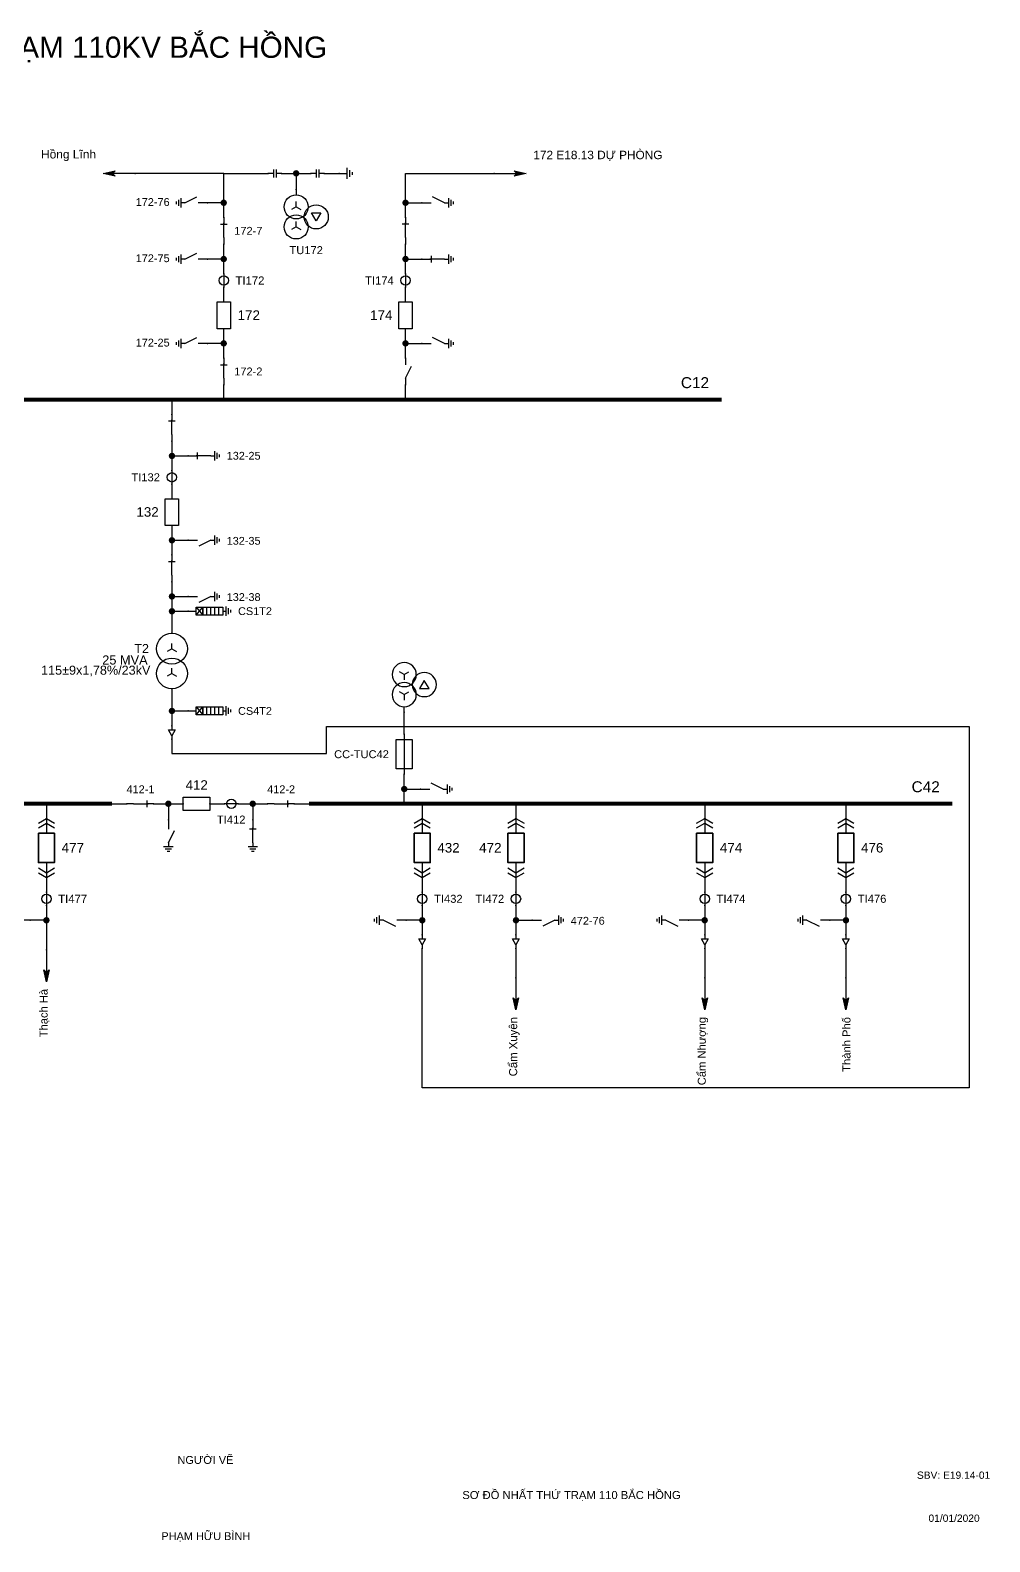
# Model space of a CAD drawing. Header units: millimetres. Extents: x -360 to 397, y 8 to 290.
# Drawn here: x 217.7 to 396.8, y 7.7 to 290.1 of the extents above; entities that cross this region are included whole.
import ezdxf

# ---------------------------------------------------------------- set-up
doc = ezdxf.new("R2010")
doc.units = ezdxf.units.MM
for name, color, linetype, lineweight in [('BUSBAR_110KV', 1, 'Continuous', 50), ('BUSBAR_22KV', 5, 'Continuous', 50), ('GROUND', 3, 'Continuous', 25), ('HV_110KV', 1, 'Continuous', 25), ('MV_22KV', 5, 'Continuous', 25)]:
    doc.layers.add(name, color=color, linetype=linetype, lineweight=lineweight)
doc.layers.add('SYM_PORTS', color=8, linetype='Continuous', plot=False)
doc.layers.add('TEXT', color=7, linetype='Continuous')
doc.styles.add('SLD_TEXT', font='arial.ttf')

# ---------------------------------------------------------------- blocks, each defined once
blk = doc.blocks.new('SYM_DISCONNECTOR_CLOSED')
at = {"lineweight": 25}
for points in [[(-0.625, 1.25), (0.625, 1.25)], [(0, 2.5), (0, 1.25)], [(0, -1.25), (0, 1.5)], [(0, -1.25), (0, -2.5)]]:
    blk.add_lwpolyline(points, dxfattribs=at)
at = {"layer": 'SYM_PORTS'}
for p in [(0, 2.5), (0, -2.5)]:
    blk.add_point(p, dxfattribs=at)
blk.add_attdef('DEVICE_CODE', (1.625, -0.5), '', height=2)
blk = doc.blocks.new('SYM_EARTHING_SWITCH_OPEN')
at = {"lineweight": 25}
for points in [[(0, 3), (0, 1.25)], [(0, -1.25), (-1.125, 1)], [(-0.875, -2), (0.875, -2)], [(-0.5625, -2.4375), (0.5625, -2.4375)], [(0, -1.25), (0, -2)], [(-0.25, -2.875), (0.25, -2.875)]]:
    blk.add_lwpolyline(points, dxfattribs=at)
at = {"layer": 'SYM_PORTS'}
blk.add_point((0, 3), dxfattribs=at)
blk.add_attdef('DEVICE_CODE', (1.875, 0), '', height=2)
blk = doc.blocks.new('SYM_CIRCUIT_BREAKER')
at = {"lineweight": 25}
blk.add_lwpolyline([(-1.25, 2.5), (1.25, 2.5), (1.25, -2.5), (-1.25, -2.5)], close=True, dxfattribs=at)
at = {"layer": 'SYM_PORTS'}
for p in [(0, 2.5), (0, -2.5)]:
    blk.add_point(p, dxfattribs=at)
blk.add_attdef('DEVICE_CODE', (2.25, -0.5), '', height=2)
at = {"flags": 1}
blk.add_attdef('RATING', (2.25, -3.5), '', height=2, dxfattribs=at)
blk = doc.blocks.new('SYM_CURRENT_TRANSFORMER')
at = {"lineweight": 25}
blk.add_lwpolyline([(0, 1.25), (0, -1.25)], dxfattribs=at)
blk.add_circle((0, 0), 0.875, dxfattribs=at)
at = {"layer": 'SYM_PORTS'}
for p in [(0, 1.25), (0, -1.25)]:
    blk.add_point(p, dxfattribs=at)
blk.add_attdef('DEVICE_CODE', (1.875, -1.75), '', height=2)
at = {"flags": 1}
blk.add_attdef('RATIO', (1.875, -4.75), '', height=2, dxfattribs=at)
blk = doc.blocks.new('SYM_COUPLING_CAPACITOR')
at = {"lineweight": 25}
for points in [[(-0.75, 0.25), (0.75, 0.25)], [(0, 1.25), (0, 0.25)], [(-0.75, -0.25), (0.75, -0.25)], [(0, -0.25), (0, -1.25)]]:
    blk.add_lwpolyline(points, dxfattribs=at)
at = {"layer": 'SYM_PORTS'}
for p in [(0, 1.25), (0, -1.25)]:
    blk.add_point(p, dxfattribs=at)
blk.add_attdef('DEVICE_CODE', (1.75, -1.75), '', height=2)
blk = doc.blocks.new('SYM_VOLTAGE_TRANSFORMER')
at = {"lineweight": 25}
for points in [[(0, 4.625), (0, 3.625)], [(0, 1.375), (-0.8625, 0.875)], [(0, 1.375), (0, 2.375)], [(0, 1.375), (0.8625, 0.875)], [(0, -2.375), (-0.8625, -2.875)], [(0, -2.375), (0, -1.375)], [(0, -2.375), (0.8625, -2.875)]]:
    blk.add_lwpolyline(points, dxfattribs=at)
blk.add_lwpolyline([(2.875, 0.25), (4.625, 0.25), (3.75, -1.25)], close=True, dxfattribs=at)
for centre in [(0, 1.375), (3.75, -0.5), (0, -2.375)]:
    blk.add_circle(centre, 2.25, dxfattribs=at)
at = {"layer": 'SYM_PORTS'}
blk.add_point((0, 4.625), dxfattribs=at)
blk.add_attdef('DEVICE_CODE', (7, 1.625), '', height=2)
at = {"flags": 1}
blk.add_attdef('RATIO', (7, -1.375), '', height=2, dxfattribs=at)
blk = doc.blocks.new('SYM_GROUND_SYMBOL')
at = {"lineweight": 25}
for points in [[(0, 1.25), (0, -0.25)], [(-1, -0.25), (1, -0.25)], [(-0.625, -0.75), (0.625, -0.75)], [(-0.25, -1.25), (0.25, -1.25)]]:
    blk.add_lwpolyline(points, dxfattribs=at)
at = {"layer": 'SYM_PORTS'}
blk.add_point((0, 1.25), dxfattribs=at)
blk = doc.blocks.new('SYM_LINE_FEEDER_ARROW')
blk.add_hatch(color=7).paths.add_polyline_path([(0, -3), (-0.5, -0.75), (0, -1.25), (0.5, -0.75)])
at = {"lineweight": 25}
blk.add_lwpolyline([(0, 3), (0, -1.25)], dxfattribs=at)
blk.add_lwpolyline([(0, -3), (-0.5, -0.75), (0, -1.25), (0.5, -0.75)], close=True, dxfattribs=at)
at = {"layer": 'SYM_PORTS'}
blk.add_point((0, 3), dxfattribs=at)
blk.add_attdef('LINE_NAME', (1.5, 0), '', height=2)
blk = doc.blocks.new('SYM_DISCONNECTOR_OPEN')
at = {"lineweight": 25}
for points in [[(0, -1.25), (-1.125, 1)], [(0, 2.5), (0, 1.25)], [(0, -1.25), (0, -2.5)]]:
    blk.add_lwpolyline(points, dxfattribs=at)
at = {"layer": 'SYM_PORTS'}
for p in [(0, 2.5), (0, -2.5)]:
    blk.add_point(p, dxfattribs=at)
blk.add_attdef('DEVICE_CODE', (1, -0.5), '', height=2)
blk = doc.blocks.new('SYM_EARTHING_SWITCH_CLOSED')
at = {"lineweight": 25}
for points in [[(0, 3), (0, 1.25)], [(-0.625, 1.25), (0.625, 1.25)], [(0, -1.25), (0, 1.5)], [(-0.875, -2), (0.875, -2)], [(-0.5625, -2.4375), (0.5625, -2.4375)], [(0, -1.25), (0, -2)], [(-0.25, -2.875), (0.25, -2.875)]]:
    blk.add_lwpolyline(points, dxfattribs=at)
at = {"layer": 'SYM_PORTS'}
blk.add_point((0, 3), dxfattribs=at)
blk.add_attdef('DEVICE_CODE', (1.875, 0), '', height=2)
blk = doc.blocks.new('SYM_SURGE_ARRESTER')
at = {"lineweight": 25}
for points in [[(0, 4), (0, 2.5)], [(-0.75, 2.5), (0.75, 1.25)], [(0.75, 2.5), (-0.75, 1.25)], [(-0.75, 0.5), (0.75, 0.5)], [(-0.75, -0.25), (0.75, -0.25)], [(-0.75, -1), (0.75, -1)], [(-0.75, -1.75), (0.75, -1.75)], [(0, -2.5), (0, -3.125)], [(-0.875, -3.125), (0.875, -3.125)], [(-0.5625, -3.5625), (0.5625, -3.5625)], [(-0.25, -4), (0.25, -4)]]:
    blk.add_lwpolyline(points, dxfattribs=at)
for points in [[(-0.75, 2.5), (0.75, 2.5), (0.75, 1.25), (-0.75, 1.25)], [(-0.75, 1.25), (0.75, 1.25), (0.75, -2.5), (-0.75, -2.5)]]:
    blk.add_lwpolyline(points, close=True, dxfattribs=at)
at = {"layer": 'SYM_PORTS'}
blk.add_point((0, 4), dxfattribs=at)
blk.add_attdef('DEVICE_CODE', (1.875, 1), '', height=2)
blk = doc.blocks.new('SYM_TRANSFORMER_2W')
at = {"lineweight": 25}
for points in [[(0, 2.3125), (0, 3.3125)], [(0, 2.3125), (-0.8625, 1.8125)], [(0, 2.3125), (0.8625, 1.8125)], [(0, -2.3125), (-0.8625, -2.8125)], [(0, -2.3125), (0, -1.3125)], [(0, -2.3125), (0.8625, -2.8125)]]:
    blk.add_lwpolyline(points, dxfattribs=at)
for centre in [(0, 2.3125), (0, -2.3125)]:
    blk.add_circle(centre, 2.875, dxfattribs=at)
at = {"layer": 'SYM_PORTS'}
for p in [(0, 5.1875), (0, -5.1875)]:
    blk.add_point(p, dxfattribs=at)
blk.add_attdef('DEVICE_CODE', (3.875, 2.1875), '', height=2)
at = {"flags": 1}
for tag, p in [('POWER', (3.875, -0.8125)), ('VOLTAGE_RATIO', (3.875, -3.8125))]:
    blk.add_attdef(tag, p, '', height=2, dxfattribs=at)
blk = doc.blocks.new('SYM_CABLE_TERMINATION')
at = {"lineweight": 25}
blk.add_lwpolyline([(-0.625, 0.5), (0.625, 0.5), (0, -0.625)], close=True, dxfattribs=at)
for points in [[(0, 1.25), (0, 0.5)], [(0, -0.625), (0, -1.25)]]:
    blk.add_lwpolyline(points, dxfattribs=at)
at = {"layer": 'SYM_PORTS'}
for p in [(0, 1.25), (0, -1.25)]:
    blk.add_point(p, dxfattribs=at)
blk = doc.blocks.new('SYM_DRAWOUT_BREAKER')
at = {"lineweight": 25}
for points in [[(-1.5, 4.625), (0, 5.5), (1.5, 4.625)], [(-1.5, 3.75), (0, 4.625), (1.5, 3.75)], [(0, 5.5), (0, 2.75)], [(0, -2.75), (0, -5.5)], [(-1.5, -3.75), (0, -4.625), (1.5, -3.75)], [(-1.5, -4.625), (0, -5.5), (1.5, -4.625)]]:
    blk.add_lwpolyline(points, dxfattribs=at)
at = {"lineweight": 35}
blk.add_lwpolyline([(-1.5, 2.75), (1.5, 2.75), (1.5, -2.75), (-1.5, -2.75)], close=True, dxfattribs=at)
at = {"layer": 'SYM_PORTS'}
for p in [(0, 5.5), (0, -5.5)]:
    blk.add_point(p, dxfattribs=at)
blk.add_attdef('DEVICE_CODE', (2.5, 2.5), '', height=2)
at = {"flags": 1}
blk.add_attdef('RATING', (2.5, -0.5), '', height=2, dxfattribs=at)
blk = doc.blocks.new('SYM_FUSE_DISCONNECTOR')
at = {"lineweight": 25}
blk.add_lwpolyline([(0, 3.75), (0, -3.75)], dxfattribs=at)
blk.add_lwpolyline([(-1.5, 2.75), (1.5, 2.75), (1.5, -2.75), (-1.5, -2.75)], close=True, dxfattribs=at)
at = {"layer": 'SYM_PORTS'}
for p in [(0, 3.75), (0, -3.75)]:
    blk.add_point(p, dxfattribs=at)
blk.add_attdef('DEVICE_CODE', (2.5, 0.75), '', height=2)
at = {"flags": 1}
blk.add_attdef('RATING', (2.5, -2.25), '', height=2, dxfattribs=at)

msp = doc.modelspace()

# ---------------------------------------------------------------- hatches: boundary and pattern name
at = {"layer": 'HV_110KV'}
h = msp.add_hatch(color=7, dxfattribs=at)
edge = h.paths.add_edge_path()
edge.add_arc((267.35, 263.34), 0.6, 0, 360)
h = msp.add_hatch(color=7, dxfattribs=at)
edge = h.paths.add_edge_path()
edge.add_arc((253.83, 257.84), 0.6, 0, 360)
h = msp.add_hatch(color=7, dxfattribs=at)
edge = h.paths.add_edge_path()
edge.add_arc((287.77, 257.84), 0.6, 0, 360)
h = msp.add_hatch(color=7, dxfattribs=at)
edge = h.paths.add_edge_path()
edge.add_arc((253.83, 247.33), 0.6, 0, 360)
h = msp.add_hatch(color=7, dxfattribs=at)
edge = h.paths.add_edge_path()
edge.add_arc((287.77, 247.33), 0.6, 0, 360)
h = msp.add_hatch(color=7, dxfattribs=at)
edge = h.paths.add_edge_path()
edge.add_arc((253.83, 231.57), 0.6, 0, 360)
h = msp.add_hatch(color=7, dxfattribs=at)
edge = h.paths.add_edge_path()
edge.add_arc((287.77, 231.57), 0.6, 0, 360)
h = msp.add_hatch(color=7, dxfattribs=at)
edge = h.paths.add_edge_path()
edge.add_arc((244.16, 210.55), 0.6, 0, 360)
h = msp.add_hatch(color=7, dxfattribs=at)
edge = h.paths.add_edge_path()
edge.add_arc((244.16, 194.79), 0.6, 0, 360)
h = msp.add_hatch(color=7, dxfattribs=at)
edge = h.paths.add_edge_path()
edge.add_arc((244.16, 184.29), 0.6, 0, 360)
h = msp.add_hatch(color=7, dxfattribs=at)
edge = h.paths.add_edge_path()
edge.add_arc((244.16, 181.53), 0.6, 0, 360)
at = {"layer": 'MV_22KV'}
h = msp.add_hatch(color=7, dxfattribs=at)
edge = h.paths.add_edge_path()
edge.add_arc((244.16, 162.9), 0.6, 0, 360)
h = msp.add_hatch(color=7, dxfattribs=at)
edge = h.paths.add_edge_path()
edge.add_arc((287.53, 148.31), 0.6, 0, 360)
h = msp.add_hatch(color=7, dxfattribs=at)
edge = h.paths.add_edge_path()
edge.add_arc((243.49, 145.56), 0.6, 0, 360)
h = msp.add_hatch(color=7, dxfattribs=at)
edge = h.paths.add_edge_path()
edge.add_arc((259.25, 145.56), 0.6, 0, 360)
h = msp.add_hatch(color=7, dxfattribs=at)
edge = h.paths.add_edge_path()
edge.add_arc((220.73, 123.8), 0.6, 0, 360)
h = msp.add_hatch(color=7, dxfattribs=at)
edge = h.paths.add_edge_path()
edge.add_arc((290.89, 123.8), 0.6, 0, 360)
h = msp.add_hatch(color=7, dxfattribs=at)
edge = h.paths.add_edge_path()
edge.add_arc((308.39, 123.8), 0.6, 0, 360)
h = msp.add_hatch(color=7, dxfattribs=at)
edge = h.paths.add_edge_path()
edge.add_arc((343.62, 123.8), 0.6, 0, 360)
h = msp.add_hatch(color=7, dxfattribs=at)
edge = h.paths.add_edge_path()
edge.add_arc((369.99, 123.8), 0.6, 0, 360)

# ---------------------------------------------------------------- linework, layer by layer
at = {"layer": 'BUSBAR_110KV', "const_width": 0.762}
msp.add_lwpolyline([(215.05, 221.06), (346.78, 221.06)], dxfattribs=at)
at = {"layer": 'BUSBAR_22KV', "const_width": 0.762}
for points in [[(115.23, 145.56), (232.99, 145.56)], [(269.76, 145.56), (389.86, 145.56)]]:
    msp.add_lwpolyline(points, dxfattribs=at)
at = {"layer": 'GROUND'}
msp.add_lwpolyline([(272.6, 263.34), (275.36, 263.34)], dxfattribs=at)
at = {"layer": 'HV_110KV'}
for points in [[(253.83, 263.34), (237.31, 263.34)], [(253.83, 257.84), (253.83, 263.34)], [(253.83, 263.34), (262.1, 263.34)], [(264.6, 263.34), (267.35, 263.34)], [(267.35, 263.34), (267.35, 260.33)], [(267.35, 263.34), (270.1, 263.34)], [(287.77, 257.84), (287.77, 263.34), (304.3, 263.34)], [(253.83, 257.84), (250.82, 257.84)], [(253.83, 255.08), (253.83, 257.84)], [(287.77, 255.08), (287.77, 257.84)], [(287.77, 257.84), (290.79, 257.84)], [(253.83, 247.33), (253.83, 250.08)], [(287.77, 247.33), (287.77, 250.08)], [(253.83, 247.33), (250.82, 247.33)], [(253.83, 244.58), (253.83, 247.33)], [(287.77, 244.58), (287.77, 247.33)], [(287.77, 247.33), (290.79, 247.33)], [(253.83, 239.32), (253.83, 242.08)], [(287.77, 239.32), (287.77, 242.08)], [(253.83, 231.57), (250.82, 231.57)], [(253.83, 231.57), (253.83, 234.32)], [(253.83, 228.81), (253.83, 231.57)], [(287.77, 231.57), (287.77, 234.32)], [(287.77, 228.81), (287.77, 231.57)], [(287.77, 231.57), (290.79, 231.57)], [(253.83, 221.06), (253.83, 223.81)], [(287.77, 221.06), (287.77, 223.81)], [(244.16, 221.06), (244.16, 218.31)], [(244.16, 213.31), (244.16, 210.55)], [(244.16, 210.55), (247.18, 210.55)], [(244.16, 210.55), (244.16, 207.8)], [(244.16, 205.3), (244.16, 202.55)], [(244.16, 197.55), (244.16, 194.79)], [(244.16, 194.79), (247.18, 194.79)], [(244.16, 194.79), (244.16, 192.04)], [(244.16, 187.04), (244.16, 184.29)], [(244.16, 184.29), (247.18, 184.29)], [(244.16, 184.29), (244.16, 181.53)], [(244.16, 181.53), (247.18, 181.53)], [(244.16, 181.53), (244.16, 177.4)]]:
    msp.add_lwpolyline(points, dxfattribs=at)
at = {"layer": 'MV_22KV'}
for points in [[(244.16, 167.03), (244.16, 162.9)], [(244.16, 162.9), (247.18, 162.9)], [(244.16, 162.9), (244.16, 160.14)], [(287.53, 158.57), (287.53, 162.7)], [(244.16, 157.64), (244.16, 154.94), (273, 154.94), (273, 160.01), (393, 160.01), (393, 92.51), (290.89, 92.51), (290.89, 115.85), (290.89, 118.55)], [(287.53, 148.31), (287.53, 151.07)], [(287.53, 145.56), (287.53, 148.31)], [(287.53, 148.31), (290.55, 148.31)], [(220.73, 145.56), (220.73, 142.81)], [(232.99, 145.56), (235.74, 145.56)], [(240.74, 145.56), (243.49, 145.56)], [(243.49, 145.56), (243.49, 142.54)], [(243.49, 145.56), (246.25, 145.56)], [(251.25, 145.56), (254, 145.56)], [(256.5, 145.56), (259.25, 145.56)], [(259.25, 145.56), (259.25, 142.54)], [(259.25, 145.56), (262.01, 145.56)], [(267.01, 145.56), (269.76, 145.56)], [(290.89, 145.56), (290.89, 142.81)], [(308.39, 145.56), (308.39, 142.81)], [(343.62, 145.56), (343.62, 142.81)], [(369.99, 145.56), (369.99, 142.81)], [(220.73, 131.81), (220.73, 129.05)], [(290.89, 131.81), (290.89, 129.05)], [(308.39, 131.81), (308.39, 129.05)], [(343.62, 131.81), (343.62, 129.05)], [(369.99, 131.81), (369.99, 129.05)], [(220.73, 126.55), (220.73, 123.8)], [(290.89, 126.55), (290.89, 123.8)], [(308.39, 126.55), (308.39, 123.8)], [(343.62, 126.55), (343.62, 123.8)], [(369.99, 126.55), (369.99, 123.8)], [(220.73, 123.8), (217.71, 123.8)], [(220.73, 123.8), (220.73, 118.29)], [(290.89, 123.8), (287.88, 123.8)], [(290.89, 123.8), (290.89, 121.05)], [(308.39, 123.8), (311.4, 123.8)], [(308.39, 123.8), (308.39, 121.05)], [(343.62, 123.8), (340.61, 123.8)], [(343.62, 123.8), (343.62, 121.05)], [(369.99, 123.8), (366.97, 123.8)], [(369.99, 123.8), (369.99, 121.05)], [(308.39, 118.55), (308.39, 113.04)], [(343.62, 118.55), (343.62, 113.04)], [(369.99, 118.55), (369.99, 113.04)]]:
    msp.add_lwpolyline(points, dxfattribs=at)

# ---------------------------------------------------------------- block references
at = {"layer": 'GROUND'}
for name, p, rotation in [('SYM_COUPLING_CAPACITOR', (271.35, 263.34), 270), ('SYM_GROUND_SYMBOL', (276.61, 263.34), 90)]:
    msp.add_blockref(name, p, dxfattribs=dict(at, rotation=rotation))
at = {"layer": 'HV_110KV'}
for name, p, rotation in [('SYM_LINE_FEEDER_ARROW', (234.31, 263.34), 270), ('SYM_COUPLING_CAPACITOR', (263.35, 263.34), 270), ('SYM_LINE_FEEDER_ARROW', (307.3, 263.34), 90)]:
    msp.add_blockref(name, p, dxfattribs=dict(at, rotation=rotation))
ref = msp.add_blockref('SYM_VOLTAGE_TRANSFORMER', (267.35, 255.7), dxfattribs=at)
ref.add_attrib('DEVICE_CODE', 'TU172', (266.11, 248.25), dxfattribs={"layer": 'TEXT', "height": 1.487, "style": 'SLD_TEXT'})
at = {"layer": 'HV_110KV', "xscale": -1, "rotation": 90}
for name, p in [('SYM_EARTHING_SWITCH_OPEN', (293.79, 257.84)), ('SYM_EARTHING_SWITCH_CLOSED', (293.79, 247.33)), ('SYM_EARTHING_SWITCH_OPEN', (293.79, 231.57))]:
    msp.add_blockref(name, p, dxfattribs=at)
at = {"layer": 'HV_110KV'}
ref = msp.add_blockref('SYM_EARTHING_SWITCH_OPEN', (247.82, 257.84), dxfattribs=dict(at, rotation=270))
ref.add_attrib('DEVICE_CODE', '172-76', (237.39, 257.25), dxfattribs={"layer": 'TEXT', "height": 1.459, "style": 'SLD_TEXT'})
at = {"layer": 'HV_110KV', "xscale": -1}
for name, p in [('SYM_DISCONNECTOR_CLOSED', (287.77, 252.58)), ('SYM_DISCONNECTOR_OPEN', (287.77, 226.31)), ('SYM_DISCONNECTOR_CLOSED', (244.16, 215.81)), ('SYM_DISCONNECTOR_CLOSED', (244.16, 189.54))]:
    msp.add_blockref(name, p, dxfattribs=at)
at = {"layer": 'HV_110KV'}
ref = msp.add_blockref('SYM_DISCONNECTOR_CLOSED', (253.83, 252.58), dxfattribs=at)
ref.add_attrib('DEVICE_CODE', '172-7', (255.79, 251.86), dxfattribs={"layer": 'TEXT', "height": 1.473, "style": 'SLD_TEXT'})
ref = msp.add_blockref('SYM_EARTHING_SWITCH_OPEN', (247.82, 247.33), dxfattribs=dict(at, rotation=270))
ref.add_attrib('DEVICE_CODE', '172-75', (237.39, 246.75), dxfattribs={"layer": 'TEXT', "height": 1.459, "style": 'SLD_TEXT'})
ref = msp.add_blockref('SYM_CURRENT_TRANSFORMER', (253.83, 243.33), dxfattribs=at)
ref.add_attrib('DEVICE_CODE', 'TI172', (256.04, 242.57), dxfattribs={"layer": 'TEXT', "height": 1.507, "style": 'SLD_TEXT'})
ref = msp.add_blockref('SYM_CURRENT_TRANSFORMER', (287.77, 243.33), dxfattribs=at)
ref.add_attrib('DEVICE_CODE', 'TI174', (280.2, 242.57), dxfattribs={"layer": 'TEXT', "height": 1.507, "style": 'SLD_TEXT'})
ref = msp.add_blockref('SYM_CIRCUIT_BREAKER', (253.83, 236.82), dxfattribs=at)
ref.add_attrib('DEVICE_CODE', '172', (256.41, 235.95), dxfattribs={"layer": 'TEXT', "height": 1.796, "style": 'SLD_TEXT'})
ref = msp.add_blockref('SYM_CIRCUIT_BREAKER', (287.77, 236.82), dxfattribs=at)
ref.add_attrib('DEVICE_CODE', '174', (281.15, 235.95), dxfattribs={"layer": 'TEXT', "height": 1.796, "style": 'SLD_TEXT'})
ref = msp.add_blockref('SYM_EARTHING_SWITCH_OPEN', (247.82, 231.57), dxfattribs=dict(at, rotation=270))
ref.add_attrib('DEVICE_CODE', '172-25', (237.39, 230.99), dxfattribs={"layer": 'TEXT', "height": 1.459, "style": 'SLD_TEXT'})
ref = msp.add_blockref('SYM_DISCONNECTOR_CLOSED', (253.83, 226.31), dxfattribs=at)
ref.add_attrib('DEVICE_CODE', '172-2', (255.79, 225.59), dxfattribs={"layer": 'TEXT', "height": 1.473, "style": 'SLD_TEXT'})
ref = msp.add_blockref('SYM_EARTHING_SWITCH_CLOSED', (250.18, 210.55), dxfattribs=dict(at, rotation=90))
ref.add_attrib('DEVICE_CODE', '132-25', (254.38, 209.85), dxfattribs={"layer": 'TEXT', "height": 1.455, "style": 'SLD_TEXT'})
ref = msp.add_blockref('SYM_CURRENT_TRANSFORMER', (244.16, 206.55), dxfattribs=at)
ref.add_attrib('DEVICE_CODE', 'TI132', (236.59, 205.81), dxfattribs={"layer": 'TEXT', "height": 1.491, "style": 'SLD_TEXT'})
ref = msp.add_blockref('SYM_CIRCUIT_BREAKER', (244.16, 200.05), dxfattribs=at)
ref.add_attrib('DEVICE_CODE', '132', (237.54, 199.19), dxfattribs={"layer": 'TEXT', "height": 1.78, "style": 'SLD_TEXT'})
ref = msp.add_blockref('SYM_EARTHING_SWITCH_OPEN', (250.18, 194.79), dxfattribs=dict(at, rotation=90))
ref.add_attrib('DEVICE_CODE', '132-35', (254.38, 193.96), dxfattribs={"layer": 'TEXT', "height": 1.455, "style": 'SLD_TEXT'})
ref = msp.add_blockref('SYM_EARTHING_SWITCH_OPEN', (250.18, 184.29), dxfattribs=dict(at, rotation=90))
ref.add_attrib('DEVICE_CODE', '132-38', (254.38, 183.45), dxfattribs={"layer": 'TEXT', "height": 1.455, "style": 'SLD_TEXT'})
ref = msp.add_blockref('SYM_SURGE_ARRESTER', (251.18, 181.53), dxfattribs=dict(at, rotation=90))
ref.add_attrib('DEVICE_CODE', 'CS1T2', (256.51, 180.82), dxfattribs={"layer": 'TEXT', "height": 1.453, "style": 'SLD_TEXT'})
ref = msp.add_blockref('SYM_TRANSFORMER_2W', (244.16, 172.22), dxfattribs=at)
ref.add_attrib('DEVICE_CODE', 'T2', (237.13, 173.73), dxfattribs={"layer": 'TEXT', "height": 1.682, "style": 'SLD_TEXT'})
at = {"layer": 'MV_22KV', "xscale": -1}
for name, p, rotation in [('SYM_VOLTAGE_TRANSFORMER', (287.53, 167.32), 180), ('SYM_EARTHING_SWITCH_OPEN', (293.55, 148.31), 90), ('SYM_EARTHING_SWITCH_OPEN', (363.97, 123.8), 270), ('SYM_EARTHING_SWITCH_OPEN', (337.61, 123.8), 270), ('SYM_EARTHING_SWITCH_OPEN', (284.88, 123.8), 270)]:
    msp.add_blockref(name, p, dxfattribs=dict(at, rotation=rotation))
at = {"layer": 'MV_22KV'}
ref = msp.add_blockref('SYM_SURGE_ARRESTER', (251.18, 162.9), dxfattribs=dict(at, rotation=90))
ref.add_attrib('DEVICE_CODE', 'CS4T2', (256.51, 162.18), dxfattribs={"layer": 'TEXT', "height": 1.453, "style": 'SLD_TEXT'})
for name, p in [('SYM_CABLE_TERMINATION', (244.16, 158.89)), ('SYM_CABLE_TERMINATION', (290.89, 119.8)), ('SYM_CABLE_TERMINATION', (308.39, 119.8)), ('SYM_CABLE_TERMINATION', (343.62, 119.8)), ('SYM_CABLE_TERMINATION', (369.99, 119.8)), ('SYM_LINE_FEEDER_ARROW', (220.73, 115.29)), ('SYM_LINE_FEEDER_ARROW', (308.39, 110.04)), ('SYM_LINE_FEEDER_ARROW', (343.62, 110.04)), ('SYM_LINE_FEEDER_ARROW', (369.99, 110.04))]:
    msp.add_blockref(name, p, dxfattribs=at)
ref = msp.add_blockref('SYM_FUSE_DISCONNECTOR', (287.53, 154.82), dxfattribs=at)
ref.add_attrib('DEVICE_CODE', 'CC-TUC42', (274.44, 154.08), dxfattribs={"layer": 'TEXT', "height": 1.48, "style": 'SLD_TEXT'})
ref = msp.add_blockref('SYM_CIRCUIT_BREAKER', (248.75, 145.56), dxfattribs=dict(at, rotation=270))
ref.add_attrib('DEVICE_CODE', '412', (246.72, 148.18), dxfattribs={"layer": 'TEXT', "height": 1.777, "style": 'SLD_TEXT'})
ref = msp.add_blockref('SYM_DISCONNECTOR_CLOSED', (238.24, 145.56), dxfattribs=dict(at, rotation=270))
ref.add_attrib('DEVICE_CODE', '412-1', (235.68, 147.54), dxfattribs={"layer": 'TEXT', "height": 1.458, "style": 'SLD_TEXT'})
ref = msp.add_blockref('SYM_DISCONNECTOR_CLOSED', (264.51, 145.56), dxfattribs=dict(at, rotation=270))
ref.add_attrib('DEVICE_CODE', '412-2', (261.94, 147.54), dxfattribs={"layer": 'TEXT', "height": 1.458, "style": 'SLD_TEXT'})
ref = msp.add_blockref('SYM_CURRENT_TRANSFORMER', (255.25, 145.56), dxfattribs=dict(at, rotation=270))
ref.add_attrib('DEVICE_CODE', 'TI412', (252.56, 141.86), dxfattribs={"layer": 'TEXT', "height": 1.492, "style": 'SLD_TEXT'})
at = {"layer": 'MV_22KV', "xscale": -1}
for name, p in [('SYM_EARTHING_SWITCH_CLOSED', (259.25, 139.54)), ('SYM_EARTHING_SWITCH_OPEN', (243.49, 139.54))]:
    msp.add_blockref(name, p, dxfattribs=at)
at = {"layer": 'MV_22KV'}
ref = msp.add_blockref('SYM_DRAWOUT_BREAKER', (220.73, 137.31), dxfattribs=at)
ref.add_attrib('DEVICE_CODE', '477', (223.56, 136.44), dxfattribs={"layer": 'TEXT', "height": 1.8, "style": 'SLD_TEXT'})
ref = msp.add_blockref('SYM_DRAWOUT_BREAKER', (290.89, 137.31), dxfattribs=at)
ref.add_attrib('DEVICE_CODE', '432', (293.72, 136.45), dxfattribs={"layer": 'TEXT', "height": 1.78, "style": 'SLD_TEXT'})
ref = msp.add_blockref('SYM_DRAWOUT_BREAKER', (308.39, 137.31), dxfattribs=at)
ref.add_attrib('DEVICE_CODE', '472', (301.51, 136.44), dxfattribs={"layer": 'TEXT', "height": 1.796, "style": 'SLD_TEXT'})
ref = msp.add_blockref('SYM_DRAWOUT_BREAKER', (343.62, 137.31), dxfattribs=at)
ref.add_attrib('DEVICE_CODE', '474', (346.45, 136.44), dxfattribs={"layer": 'TEXT', "height": 1.8, "style": 'SLD_TEXT'})
ref = msp.add_blockref('SYM_DRAWOUT_BREAKER', (369.99, 137.31), dxfattribs=at)
ref.add_attrib('DEVICE_CODE', '476', (372.82, 136.45), dxfattribs={"layer": 'TEXT', "height": 1.78, "style": 'SLD_TEXT'})
ref = msp.add_blockref('SYM_CURRENT_TRANSFORMER', (220.73, 127.8), dxfattribs=at)
ref.add_attrib('DEVICE_CODE', 'TI477', (222.93, 127.05), dxfattribs={"layer": 'TEXT', "height": 1.51, "style": 'SLD_TEXT'})
ref = msp.add_blockref('SYM_CURRENT_TRANSFORMER', (290.89, 127.8), dxfattribs=at)
ref.add_attrib('DEVICE_CODE', 'TI432', (293.1, 127.06), dxfattribs={"layer": 'TEXT', "height": 1.491, "style": 'SLD_TEXT'})
ref = msp.add_blockref('SYM_CURRENT_TRANSFORMER', (308.39, 127.8), dxfattribs=at)
ref.add_attrib('DEVICE_CODE', 'TI472', (300.81, 127.05), dxfattribs={"layer": 'TEXT', "height": 1.507, "style": 'SLD_TEXT'})
ref = msp.add_blockref('SYM_CURRENT_TRANSFORMER', (343.62, 127.8), dxfattribs=at)
ref.add_attrib('DEVICE_CODE', 'TI474', (345.83, 127.05), dxfattribs={"layer": 'TEXT', "height": 1.51, "style": 'SLD_TEXT'})
ref = msp.add_blockref('SYM_CURRENT_TRANSFORMER', (369.99, 127.8), dxfattribs=at)
ref.add_attrib('DEVICE_CODE', 'TI476', (372.2, 127.06), dxfattribs={"layer": 'TEXT', "height": 1.495, "style": 'SLD_TEXT'})
ref = msp.add_blockref('SYM_EARTHING_SWITCH_CLOSED', (214.71, 123.8), dxfattribs=dict(at, xscale=-1, rotation=270))
ref.add_attrib('DEVICE_CODE', '477-76', (204.28, 123.09), dxfattribs={"layer": 'TEXT', "extrusion": (0, 0, -1), "height": 1.459, "style": 'SLD_TEXT'})
ref = msp.add_blockref('SYM_EARTHING_SWITCH_OPEN', (314.4, 123.8), dxfattribs=dict(at, rotation=90))
ref.add_attrib('DEVICE_CODE', '472-76', (318.61, 122.97), dxfattribs={"layer": 'TEXT', "height": 1.459, "style": 'SLD_TEXT'})

# ---------------------------------------------------------------- texts
at = {"layer": 'TEXT', "attachment_point": 7, "style": 'SLD_TEXT'}
for s, insert, char_height in [('SƠ ĐỒ NHẤT THỨ TRẠM 110KV BẮC HỒNG', (158.3, 284.05), 3.9579), ('Hồng Lĩnh', (219.73, 265.64), 1.591), ('172 E18.13 DỰ PHÒNG', (311.63, 265.64), 1.5815), ('C12', (339.18, 223.18), 2.053), ('25 MVA', (231.15, 171.55), 1.705), ('115±9x1,78%/23kV', (219.73, 169.36), 1.6856), ('C42', (382.25, 147.68), 2.053), ('NGƯỜI VẼ', (245.19, 22.21), 1.467), ('SBV: E19.14-01', (383.24, 19.42), 1.3664), ('SƠ ĐỒ NHẤT THỨ TRẠM 110 BẮC HỒNG', (298.37, 15.33), 1.5018), ('01/01/2020', (385.4, 11.38), 1.367), ('PHẠM HỮU BÌNH', (242.18, 7.68), 1.4621)]:
    msp.add_mtext(s, dxfattribs=dict(at, insert=insert, char_height=char_height))
at = {"layer": 'TEXT', "attachment_point": 7, "rotation": 90, "style": 'SLD_TEXT'}
for s, insert, char_height in [('Thạch Hà', (221.27, 101.94), 1.49), ('Cẩm Xuyên', (309.07, 94.63), 1.518), ('Cẩm Nhượng', (344.27, 92.97), 1.495), ('Thành Phố', (370.86, 95.48), 1.497)]:
    msp.add_mtext(s, dxfattribs=dict(at, insert=insert, char_height=char_height))

doc.saveas('drawing.dxf')
